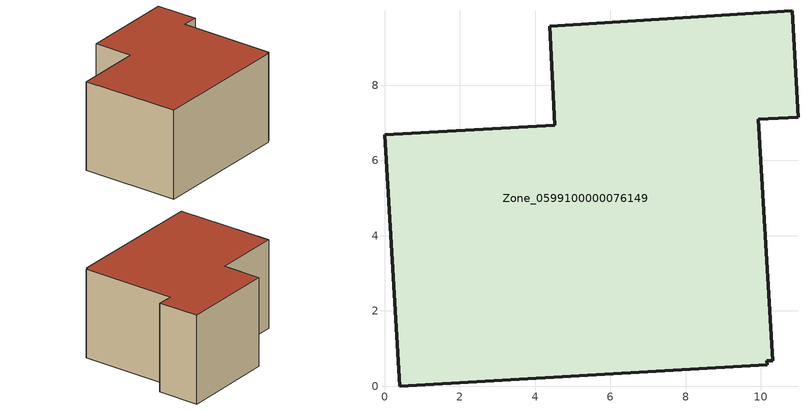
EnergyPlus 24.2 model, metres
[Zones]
Zone_0599100000076149
 floor ground (C_G): 10.99,7.15 9.94,7.1 10.31,0.68 10.16,0.67 10.17,0.57 0.4,0 0,6.68 4.52,6.94 4.39,9.57 10.84,9.98 z0
 wall outside (C_F): 0.4,0 10.17,0.57 10.16,0.67 10.31,0.68 9.94,7.1 10.99,7.15 10.84,9.98 4.39,9.57 4.52,6.94 0,6.68 0.4,0 z0:6.09
 roof outside (C_R): 10.31,0.68 9.94,7.1 10.99,7.15 10.84,9.98 4.39,9.57 4.52,6.94 0,6.68 0.4,0 10.17,0.57 10.16,0.67 z6.09
[BUILDING]
Pand.0599100000076149: North Axis=0; Terrain=City; Loads Convergence Tolerance Value=0.04; Temperature Convergence Tolerance Value=0.4; Solar Distribution=FullExterior; Maximum Number of Warmup Days=25; Minimum Number of Warmup Days=1
[Site:Location]
Rotterdam.The.Hague.AP_ZH_NLD Design_Conditions: Latitude=51.96; Longitude=4.45; Time Zone=1; Elevation=-4.5
[SITE:GROUNDTEMPERATURE:BUILDINGSURFACE]
18, 18, 18, 18, 18, 18, 18, 18, 18, 18, 18, 18
[MATERIAL] Thermal Absorptance=0.9; Solar Absorptance=0.7; Visible Absorptance=0.7
Name | Roughness | Thickness | Conductivity | Density | Specific Heat
G.TC.1965-1974 | MediumSmooth | 0.15 | 0.882353 | 540 | 1210
F.TC.1965-1974 | Rough | 0.3 | 0.697674 | 1920 | 840
R.TC.1965-1974 | MediumRough | 0.2 | 0.232558 | 1500 | 1000
[CONSTRUCTION]
C_G: G.TC.1965-1974
C_F: F.TC.1965-1974
C_R: R.TC.1965-1974
[ZONE]
Zone_0599100000076149: Type=1; Multiplier=1; Ceiling Height=Autocalculate; Volume=Autocalculate; Floor Area=autocalculate; Part of Total Floor Area=Yes
[ZONEINFILTRATION:DESIGNFLOWRATE]
Infil_Zone_0599100000076149: Zone or ZoneList or Space or SpaceList=Zone_0599100000076149; Schedule=AlwaysOn; Design Flow Rate Calculation Method=Flow/Area; Flow Rate per Floor Area=0.003; Constant Term Coefficient=1; Temperature Term Coefficient=0; Velocity Term Coefficient=0; Velocity Squared Term Coefficient=0
[HVACTEMPLATE:ZONE:IDEALLOADSAIRSYSTEM]
Zone_0599100000076149: Maximum Heating Supply Air Temperature=50; Minimum Cooling Supply Air Temperature=13; Maximum Heating Supply Air Humidity Ratio=0.0156; Minimum Cooling Supply Air Humidity Ratio=0.0077; Heating Limit=NoLimit; Cooling Limit=NoLimit; Dehumidification Control Type=ConstantSensibleHeatRatio; Cooling Sensible Heat Ratio=0.7; Dehumidification Setpoint=60; Humidification Control Type=None; Humidification Setpoint=30; Outdoor Air Method=None; Outdoor Air Flow Rate per Person=0.00944; Outdoor Air Flow Rate per Zone Floor Area=0; Outdoor Air Flow Rate per Zone=0; Demand Controlled Ventilation Type=None; Outdoor Air Economizer Type=NoEconomizer; Heat Recovery Type=None; Sensible Heat Recovery Effectiveness=0.7; Latent Heat Recovery Effectiveness=0.65
[ZONECONTROL:THERMOSTAT]
ThermostatControl_Zone_0599100000076149: Zone or ZoneList=Zone_0599100000076149; Control Type Schedule=DualSetpointControlType; Control 1=Thermostat_Zone_0599100000076149; Temperature Difference Between Cutout And Setpoint=0
[THERMOSTATSETPOINT:DUALSETPOINT]
Thermostat_Zone_0599100000076149: Heating Setpoint Temperature Schedule=HeatingSetpoint_Zone_0599100000076149; Cooling Setpoint Temperature Schedule=CoolingSetpoint_Zone_0599100000076149
[SCHEDULE:COMPACT]
HeatingSetpoint_Zone_0599100000076149: Through: 12/31, For: AllDays, Until: 24:00, 21
CoolingSetpoint_Zone_0599100000076149: Through: 12/31, For: AllDays, Until: 24:00, 24
DualSetpointControlType: Through: 12/31, For: AllDays, Until: 24:00, 4
AlwaysOn: Through: 12/31, For: AllDays, Until: 24:00, 1
